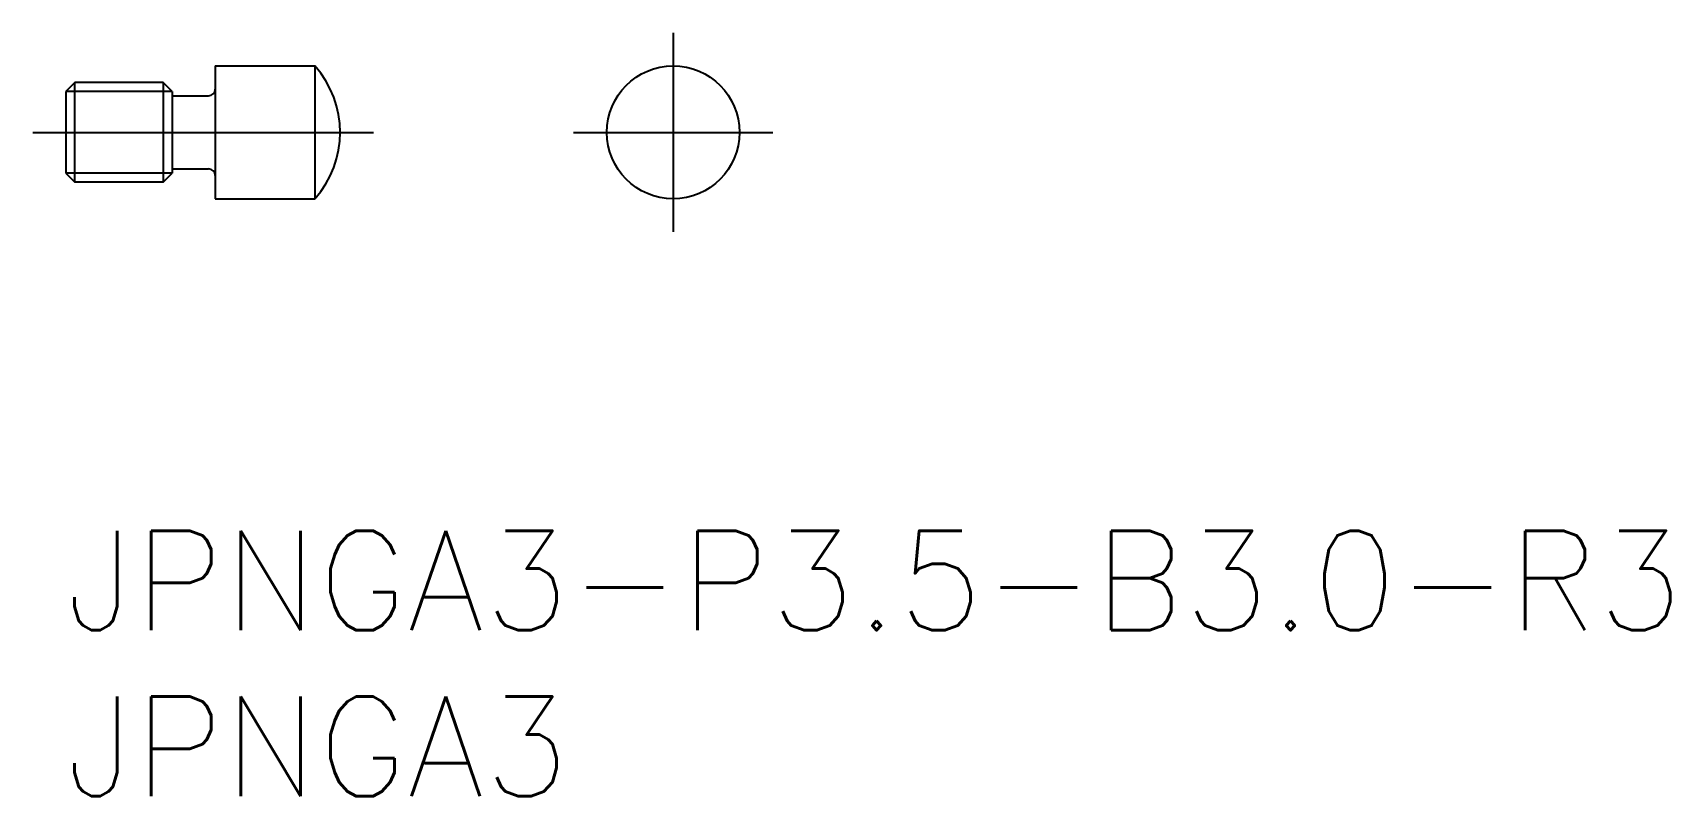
# Model space of a CAD drawing. Extents: x -1 to 48.3, y -8 to 15.
import ezdxf

# ---------------------------------------------------------------- set-up
doc = ezdxf.new("R2010")
doc.units = 0
doc.header["$LTSCALE"] = 0.5
doc.linetypes.add('CENTER', pattern=[50.8, 31.75, -6.35, 6.35, -6.35])
for name, color, linetype in [('MSM_CENTER', 1, 'CENTER'), ('MSM_CONTINUOUS', 7, 'CONTINUOUS'), ('MSM_NARROW', 5, 'CONTINUOUS'), ('MSM_PART_NUMBER', 7, 'CONTINUOUS')]:
    doc.layers.add(name, color=color, linetype=linetype)
doc.styles.get("Standard").update_dxf_attribs({"font": 'txt.shx', "height": 3, "bigfont": 'bigfont.shx'})

# ---------------------------------------------------------------- blocks, each defined once
blk = doc.blocks.new('*U1')
at = {"layer": 'MSM_PART_NUMBER'}
blk.add_text('JPNGA3-P3.5-B3.0-R3', height=3, dxfattribs=at).set_placement((0, -3))
blk = doc.blocks.new('*U2')
at = {"layer": 'MSM_PART_NUMBER'}
blk.add_text('JPNGA3', height=3, dxfattribs=at).set_placement((0, -8))

msp = doc.modelspace()

# ---------------------------------------------------------------- linework, layer by layer
at = {"layer": 'MSM_CENTER'}
for p, q in [((18.298, 15), (18.298, 9)), ((-1, 12), (9.264, 12)), ((15.298, 12), (21.298, 12))]:
    msp.add_line(p, q, dxfattribs=at)
at = {"layer": 'MSM_CONTINUOUS'}
for p, q in [((4.5, 14), (4.5, 10)), ((4.5, 14), (7.5, 14)), ((7.5, 14), (7.5, 10)), ((0.27, 13.5), (0, 13.23)), ((0.27, 10.5), (0.27, 13.5)), ((2.929, 13.5), (0.27, 13.5)), ((3.2, 13.23), (2.929, 13.5)), ((2.929, 13.5), (2.929, 10.5)), ((0, 13.23), (0, 10.771)), ((3.2, 13.23), (3.2, 10.771)), ((3.2, 13.1), (4.3, 13.1)), ((3.2, 10.9), (4.3, 10.9)), ((0, 10.771), (0.27, 10.5)), ((2.929, 10.5), (0.27, 10.5)), ((2.929, 10.5), (3.2, 10.771)), ((4.5, 10), (7.5, 10))]:
    msp.add_line(p, q, dxfattribs=at)
msp.add_circle((18.298, 12), 2, dxfattribs=at)
for centre, radius, start, end in [((5.264, 12), 3, 318.1897, 41.8103), ((4.3, 13.3), 0.2, 270, 0), ((4.3, 10.7), 0.2, 0, 90)]:
    msp.add_arc(centre, radius, start, end, dxfattribs=at)
at = {"layer": 'MSM_NARROW'}
for p, q in [((3.2, 13.23), (0, 13.23)), ((3.2, 10.771), (0, 10.771))]:
    msp.add_line(p, q, dxfattribs=at)

# ---------------------------------------------------------------- block references
at = {"layer": 'MSM_CONTINUOUS'}
for name in ['*U1', '*U2']:
    msp.add_blockref(name, (0, 0), dxfattribs=at)

doc.saveas('drawing.dxf')
